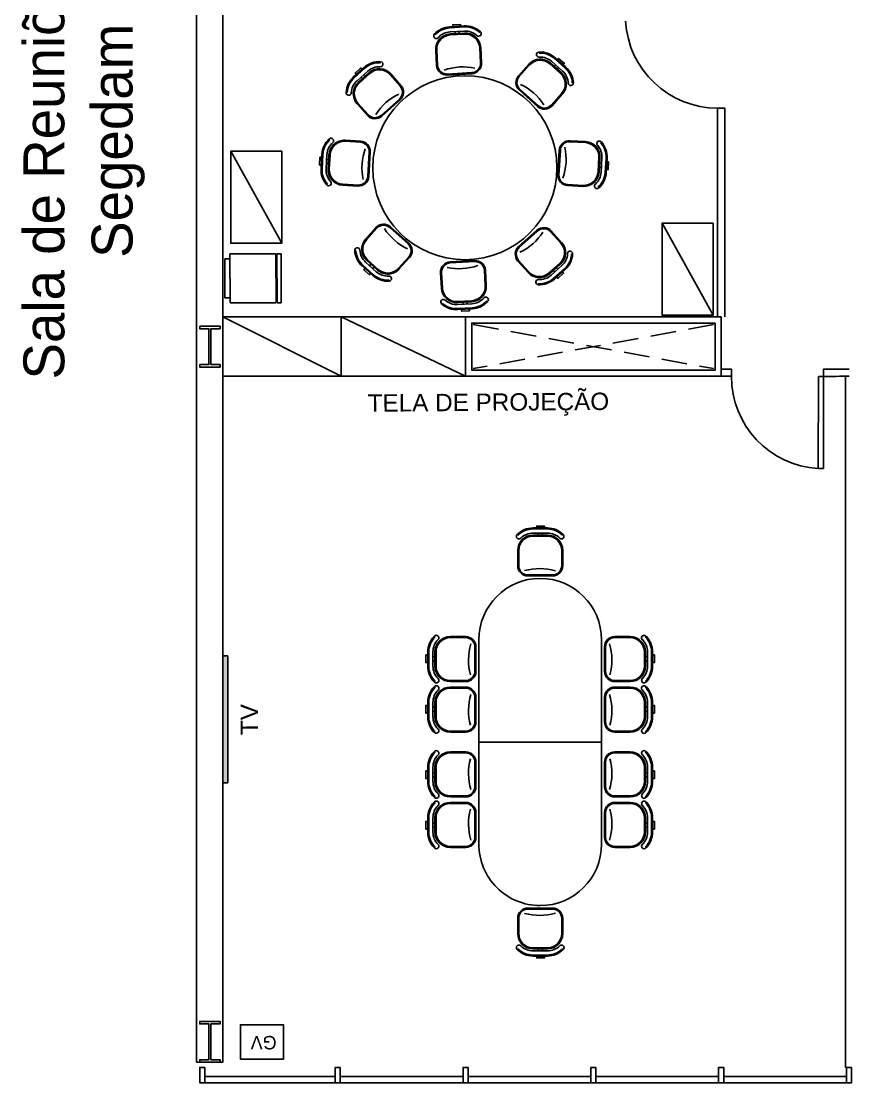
# Model space of a CAD drawing. Extents: x -1.7 to 87, y -33.6 to 19.
# Drawn here: x -1.72 to 6.37, y -0.2 to 10.18 of the extents above; entities that cross this region are included whole.
import ezdxf

# ---------------------------------------------------------------- set-up
doc = ezdxf.new("R2010")
doc.units = 0
doc.linetypes.add('HIDDEN', pattern=[0.375, 0.25, -0.125])
for name, color, linetype in [('AR-ARMÁRIOS', 2, 'Continuous'), ('AR-DIV', 2, 'Continuous'), ('AR-ESQ', 2, 'Continuous'), ('AR-EST', 4, 'Continuous'), ('AR-HTC-MOB', 253, 'Continuous'), ('AR-MOB', 2, 'Continuous'), ('AR-PAR-ALV', 5, 'Continuous'), ('AR-POR', 1, 'Continuous'), ('AR-PRJ', 1, 'HIDDEN'), ('AR-TXT', 2, 'Continuous')]:
    doc.layers.add(name, color=color, linetype=linetype)
doc.styles.add('1-125', font='stylu.ttf', dxfattribs={"height": 0.2})
doc.styles.add('ANEXO III_TERREO$0$ARIAL', font='arial.ttf')

# ---------------------------------------------------------------- blocks, each defined once
blk = doc.blocks.new('CADEIRA-S')
at = {"color": 2}
for p, q in [((0.072, 0.269), (-0.068, 0.269)), ((0.072, 0.219), (-0.068, 0.219)), ((0.072, 0.199), (-0.068, 0.199)), ((-0.218, 0.049), (-0.218, -0.101)), ((0.222, -0.101), (0.222, 0.049)), ((-0.118, -0.201), (0.122, -0.201))]:
    blk.add_line(p, q, dxfattribs=at)
at = {"color": 1}
for p, q in [((0.072, 0.259), (-0.068, 0.259)), ((-0.015, 0.199), (-0.015, 0.219)), ((0.025, 0.199), (0.025, 0.219)), ((0.072, 0.189), (-0.068, 0.189)), ((-0.208, 0.049), (-0.208, -0.101)), ((0.212, -0.101), (0.212, 0.049)), ((-0.118, -0.191), (0.122, -0.191))]:
    blk.add_line(p, q, dxfattribs=at)
at = {"color": 2}
blk.add_lwpolyline([(-0.032, 0.269), (-0.032, 0.287), (0.043, 0.287), (0.043, 0.269)], dxfattribs=at)
for centre, radius, start, end in [((-0.068, 0.049), 0.22, 90, 135), ((-0.068, 0.049), 0.17, 90, 135), ((0.072, 0.049), 0.22, 45, 90), ((0.072, 0.049), 0.17, 45, 90), ((-0.206, 0.186), 0.025, 135, 315), ((-0.068, 0.049), 0.15, 90, 180), ((0.072, 0.049), 0.15, 0, 90), ((0.21, 0.186), 0.025, 225, 45), ((-0.118, -0.101), 0.1, 180, 270), ((0.122, -0.101), 0.1, 270, 0)]:
    blk.add_arc(centre, radius, start, end, dxfattribs=at)
at = {"color": 1}
for centre, radius, start, end in [((-0.068, 0.049), 0.21, 90, 135), ((0.072, 0.049), 0.21, 45, 90), ((-0.068, 0.049), 0.14, 90, 180), ((0.072, 0.049), 0.14, 0, 90), ((-0.118, -0.101), 0.09, 180, 270), ((0.122, -0.101), 0.09, 270, 0), ((-0.005, -0.682), 0.553, 73.6911, 105.2491)]:
    blk.add_arc(centre, radius, start, end, dxfattribs=at)
blk = doc.blocks.new('reunião')
at = {"color": 2}
for p, q in [((0, 0), (0, 1)), ((1.2, 1), (1.2, 0)), ((0, 0), (0, -1)), ((1.2, 0), (0, 0)), ((1.2, -1), (1.2, 0))]:
    blk.add_line(p, q, dxfattribs=at)
for centre, start, end in [((0.6, 1), 90, 180), ((0.6, 1), 360, 90), ((0.6, -1), 180, 270), ((0.6, -1), 270, 360)]:
    blk.add_arc(centre, 0.6, start, end, dxfattribs=at)
at = {"color": 2, "linetype": 'ByBlock', "xscale": -1.000000000000045}
for p, rotation in [((0.602, 1.825), 3.74797e-11), ((1.43, 0.809), 270), ((1.43, 0.315), 270), ((-0.23, -0.315), 90), ((-0.23, -0.809), 90)]:
    blk.add_blockref('CADEIRA-S', p, dxfattribs=dict(at, rotation=rotation))
at = {"color": 2, "linetype": 'ByBlock'}
for p, rotation in [((-0.23, 0.809), 90), ((-0.23, 0.315), 90), ((1.43, -0.315), 270), ((1.43, -0.809), 270), ((0.602, -1.825), 179.9999999999644)]:
    blk.add_blockref('CADEIRA-S', p, dxfattribs=dict(at, rotation=rotation))
blk = doc.blocks.new('gaveteiro')
at = {"color": 2}
blk.add_lwpolyline([(-0.21, 0.337), (0.21, 0.337), (0.21, 0), (-0.21, 0)], close=True, dxfattribs=at)
blk.add_text('GV', height=0.1313, dxfattribs=at).set_placement((-0.143, 0.11))
blk = doc.blocks.new('A$C756E63DE')
at = {"color": 2, "linetype": 'ByBlock'}
blk.add_circle((1.468, 1.313), 0.9, dxfattribs=at)
at = {"color": 0, "linetype": 'ByBlock', "xscale": -1}
for p, rotation in [((1.408, 2.427), 3.180069614037463), ((2.226, 2.14), 318.1800696140375), ((0.694, 0.507), 138.1800696140375), ((1.453, 0.197), 183.1800696140375)]:
    blk.add_blockref('CADEIRA-S', p, dxfattribs=dict(at, rotation=rotation))
at = {"color": 0, "linetype": 'ByBlock'}
for p, rotation in [((0.61, 2.046), 41.8199303859625), ((0.334, 1.357), 86.81993038596254), ((2.586, 1.354), 266.8199303859625), ((2.219, 0.473), 221.8199303859624)]:
    blk.add_blockref('CADEIRA-S', p, dxfattribs=dict(at, rotation=rotation))
blk = doc.blocks.new('geladeira')
at = {"color": 2}
for p, q in [((0.05, -0.24), (0.05, 0.24)), ((0.5, 0.24), (0.05, 0.24)), ((0.55, 0.24), (0.51, 0.24)), ((0.55, -0.24), (0.55, 0.24)), ((0.5, -0.24), (0.05, -0.24)), ((0.55, -0.24), (0.51, -0.24))]:
    blk.add_line(p, q, dxfattribs=at)
at = {"color": 1}
for p, q in [((0.5, -0.24), (0.5, 0.24)), ((0.51, -0.24), (0.51, 0.24)), ((0, -0.19), (0, 0.19)), ((0.05, 0.19), (0, 0.19)), ((0.05, -0.19), (0, -0.19))]:
    blk.add_line(p, q, dxfattribs=at)
blk = doc.blocks.new('armario base 90x50')
at = {"color": 1}
for points in [[(0.25, 0), (-0.25, -0.9), (0.25, -0.9)], [(0.25, 0), (-0.25, 0), (-0.25, -0.9)]]:
    blk.add_lwpolyline(points, close=True, dxfattribs=at)
at = {"color": 2}
blk.add_lwpolyline([(-0.25, -0.9), (0.25, -0.9), (0.25, 0), (-0.25, 0)], close=True, dxfattribs=at)
blk = doc.blocks.new('T')
at = {"layer": 'AR-HTC-MOB'}
h = blk.add_hatch(color=251, dxfattribs=at)
h.dxf.hatch_style = 1
h.paths.add_polyline_path([(0.255, 2.735), (0.305, 2.735), (0.305, 3.975), (0.255, 3.975)])
at = {"color": 1}
blk.add_lwpolyline([(0.255, 3.975), (0.255, 2.735), (0.305, 2.735), (0.305, 3.975)], close=True, dxfattribs=at)

msp = doc.modelspace()

# ---------------------------------------------------------------- linework, layer by layer
at = {"layer": 'AR-ARMÁRIOS'}
msp.add_lwpolyline([(2.63, 7.29), (1.414, 7.29), (1.414, 6.71), (2.63, 6.71)], dxfattribs=at)
at = {"layer": 'AR-ARMÁRIOS', "color": 1}
msp.add_lwpolyline([(2.63, 6.71), (1.414, 7.29)], dxfattribs=at)
at = {"layer": 'AR-ARMÁRIOS'}
msp.add_lwpolyline([(5.13, 7.29), (2.63, 7.29), (2.63, 6.71), (5.13, 6.71)], close=True, dxfattribs=at)
at = {"layer": 'AR-ARMÁRIOS', "color": 1}
msp.add_lwpolyline([(5.07, 7.23), (2.69, 7.23), (2.69, 6.77), (5.07, 6.77)], close=True, dxfattribs=at)
at = {"layer": 'AR-DIV', "color": 1}
msp.add_line((0.255, 7.29), (1.414, 6.71), dxfattribs=at)
at = {"layer": 'AR-DIV'}
msp.add_line((6.345, -0.05), (6.345, 6.71), dxfattribs=at)
for points in [[(5.095, 7.29), (5.095, 9.333), (5.165, 9.333), (5.165, 7.29)], [(1.414, 6.71), (1.412, 7.29), (0.255, 7.29), (0.255, 6.71), (1.414, 6.71)]]:
    msp.add_lwpolyline(points, dxfattribs=at)
for points in [[(5.13, 6.711, 0.000194), (5.23, 6.71), (5.23, 6.78, -0.000193), (5.13, 6.781)], [(6.38, 6.71, -0.000485), (6.13, 6.709), (6.13, 6.779, 0.000484), (6.38, 6.78, 0.000484)]]:
    msp.add_lwpolyline(points, format="xyb", dxfattribs=at)
at = {"layer": 'AR-ESQ'}
for points in [[(0.08, -0.05), (0.08, -0.2), (0.03, -0.2), (0.03, -0.05)], [(1.405, -0.05), (1.405, -0.2), (1.355, -0.2), (1.355, -0.05)], [(2.655, -0.05), (2.655, -0.2), (2.605, -0.2), (2.605, -0.05)], [(3.905, -0.05), (3.905, -0.2), (3.855, -0.2), (3.855, -0.05)], [(5.155, -0.05), (5.155, -0.2), (5.105, -0.2), (5.105, -0.05)], [(6.405, -0.05), (6.405, -0.2), (6.355, -0.2), (6.355, -0.05)]]:
    msp.add_lwpolyline(points, close=True, dxfattribs=at)
for points in [[(0.08, -0.14), (1.355, -0.14)], [(1.405, -0.14), (2.605, -0.14)], [(2.655, -0.14), (3.855, -0.14)], [(3.905, -0.14), (5.105, -0.14)], [(5.155, -0.14), (6.355, -0.14)]]:
    msp.add_lwpolyline(points, dxfattribs=at)
at = {"layer": 'AR-ESQ', "color": 1}
for points in [[(0.08, -0.2), (1.355, -0.2)], [(1.405, -0.2), (2.605, -0.2)], [(2.655, -0.2), (3.855, -0.2)], [(3.905, -0.2), (5.105, -0.2)], [(5.155, -0.2), (6.355, -0.2)]]:
    msp.add_lwpolyline(points, dxfattribs=at)
at = {"layer": 'AR-EST'}
for points in [[(0.03, 7.2), (0.23, 7.2), (0.23, 7.175), (0.14, 7.175), (0.14, 6.825), (0.23, 6.825), (0.23, 6.8), (0.03, 6.8), (0.03, 6.825), (0.12, 6.825), (0.12, 7.175), (0.03, 7.175), (0.03, 7.2)], [(0.03, 0), (0.03, 0.025), (0.12, 0.025), (0.12, 0.375), (0.03, 0.375), (0.03, 0.4), (0.23, 0.4), (0.23, 0.375), (0.14, 0.375), (0.14, 0.025), (0.23, 0.025), (0.23, 0)]]:
    msp.add_lwpolyline(points, dxfattribs=at)
at = {"layer": 'AR-PAR-ALV'}
msp.add_lwpolyline([(0, 0), (0.255, 0), (0.255, 17.6), (0, 17.6)], close=True, dxfattribs=at)
at = {"layer": 'AR-POR'}
msp.add_lwpolyline([(6.08, 6.709), (6.079, 5.809), (6.129, 5.809), (6.13, 6.709)], close=True, dxfattribs=at)
for centre, start, end in [((5.094, 10.233), 183.1847, 270.0885), ((6.13, 6.707), 179.8305, 266.7344)]:
    msp.add_arc(centre, 0.9, start, end, dxfattribs=at)
at = {"layer": 'AR-PRJ', "color": 1}
for p, q in [((5.055, 7.215), (2.705, 6.785)), ((2.705, 7.215), (5.055, 6.785))]:
    msp.add_line(p, q, dxfattribs=at)

# ---------------------------------------------------------------- block references
at = {"layer": 'AR-MOB'}
for name, p in [('A$C756E63DE', (1.155, 7.437)), ('T', (0, 0))]:
    msp.add_blockref(name, p, dxfattribs=at)
at = {"layer": 'AR-MOB', "xscale": -1}
for name, p, rotation in [('armario base 90x50', (0.583, 8.011), 180), ('armario base 90x50', (4.801, 7.307), 180), ('geladeira', (0.276, 7.668), 180.0934401030379)]:
    msp.add_blockref(name, p, dxfattribs=dict(at, rotation=rotation))
at = {"layer": 'AR-MOB'}
for name, p, rotation in [('reunião', (3.96, 3.133), 179.9999999999821), ('gaveteiro', (0.639, 0.368), 180.0000000000108)]:
    msp.add_blockref(name, p, dxfattribs=dict(at, rotation=rotation))

# ---------------------------------------------------------------- texts
at = {"layer": 'AR-TXT', "color": 2, "style": 'ANEXO III_TERREO$0$ARIAL'}
for s, rotation, p in [('TELA DE PROJEÇÃO', 0.4284, (1.673, 6.363)), ('TV', 90.4284, (0.602, 3.202))]:
    msp.add_text(s, height=0.17, rotation=rotation, dxfattribs=at).set_placement(p)
at = {"layer": 'AR-TXT', "color": 2, "insert": (-1.1, 9.013), "char_height": 0.2, "attachment_point": 5, "rotation": 90, "style": '1-125'}
msp.add_mtext('{\\H2x;Sala de Reuniões 2\\PSegedam}', dxfattribs=at)

doc.saveas('drawing.dxf')
